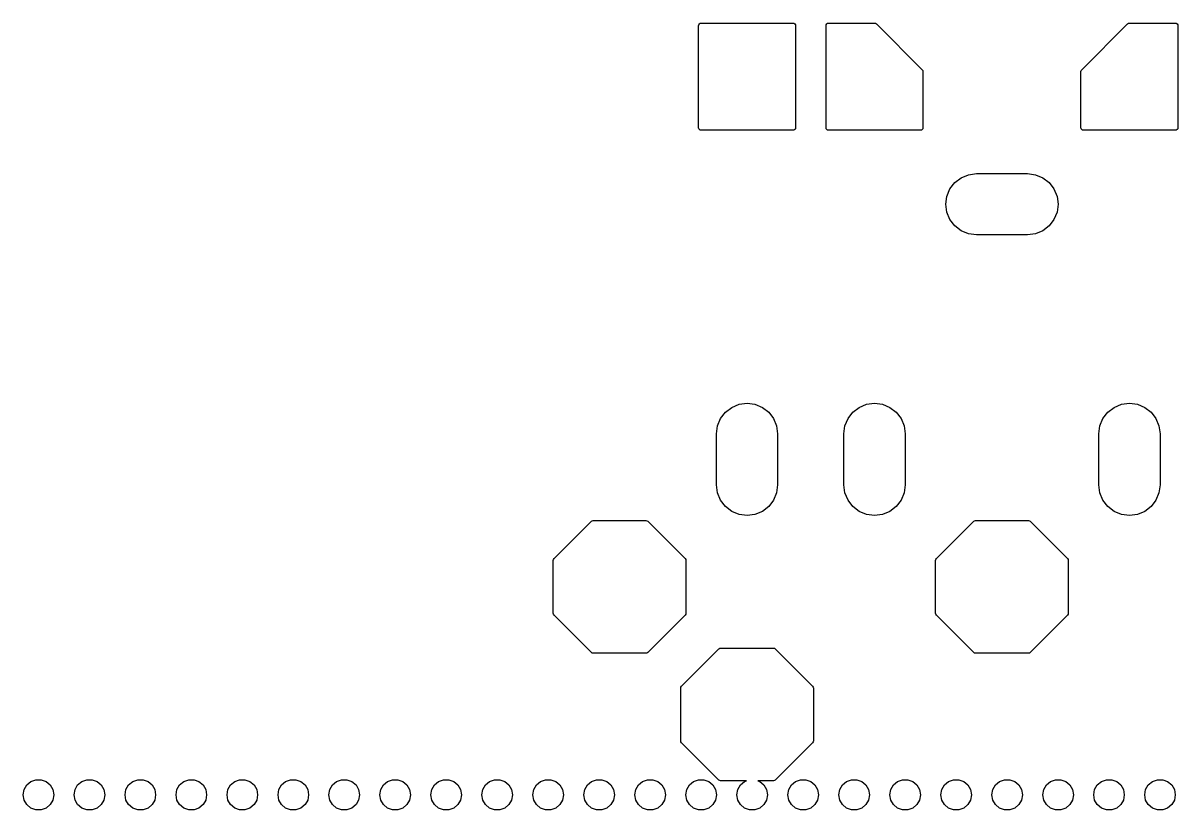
# Model space of a CAD drawing. Extents: x 0.8 to 7.47, y -5.14 to -0.82.
# Drawn here: x 3.969 to 4.86, y -1.432 to -0.825 of the extents above; entities that cross this region are included whole.
import ezdxf

# ---------------------------------------------------------------- set-up
doc = ezdxf.new("R2010")
doc.units = 0
doc.header["$MEASUREMENT"] = 0
doc.layers.add('BLACK', color=7, linetype='CONTINUOUS')

msp = doc.modelspace()

# ---------------------------------------------------------------- linework, layer by layer
at = {"layer": 'BLACK', "linetype": 'CONTINUOUS'}
for p, q in [((4.49013, -0.826772), (4.49028, -0.826006)), ((4.49013, -0.905512), (4.49013, -0.826772)), ((4.49028, -0.826006), (4.49071, -0.825357)), ((4.49071, -0.825357), (4.49136, -0.824924)), ((4.49136, -0.824924), (4.49213, -0.824772)), ((4.49213, -0.824772), (4.56299, -0.824772)), ((4.56299, -0.824772), (4.56376, -0.824924)), ((4.56376, -0.824924), (4.56441, -0.825357)), ((4.56441, -0.825357), (4.56484, -0.826006)), ((4.56484, -0.826006), (4.56499, -0.826772)), ((4.56499, -0.826772), (4.56499, -0.905512)), ((4.58855, -0.826772), (4.5887, -0.826006)), ((4.58855, -0.905512), (4.58855, -0.826772)), ((4.5887, -0.826006), (4.58914, -0.825357)), ((4.58914, -0.825357), (4.58979, -0.824924)), ((4.58979, -0.824924), (4.59055, -0.824772)), ((4.59055, -0.824772), (4.62598, -0.824772)), ((4.62598, -0.824772), (4.62675, -0.824924)), ((4.62675, -0.824924), (4.6274, -0.825357)), ((4.6274, -0.825357), (4.66283, -0.860791)), ((4.78599, -0.860791), (4.82142, -0.825357)), ((4.82142, -0.825357), (4.82207, -0.824924)), ((4.82207, -0.824924), (4.82283, -0.824772)), ((4.82283, -0.824772), (4.85827, -0.824772)), ((4.85827, -0.824772), (4.85903, -0.824924)), ((4.85903, -0.824924), (4.85968, -0.825357)), ((4.85968, -0.825357), (4.86012, -0.826006)), ((4.86012, -0.826006), (4.86027, -0.826772)), ((4.86027, -0.826772), (4.86027, -0.905512)), ((4.66283, -0.860791), (4.66327, -0.861439)), ((4.66327, -0.861439), (4.66342, -0.862205)), ((4.66342, -0.862205), (4.66342, -0.905512)), ((4.7854, -0.862205), (4.78555, -0.861439)), ((4.7854, -0.905512), (4.7854, -0.862205)), ((4.78555, -0.861439), (4.78599, -0.860791)), ((4.49028, -0.906277), (4.49013, -0.905512)), ((4.49071, -0.906926), (4.49028, -0.906277)), ((4.49136, -0.90736), (4.49071, -0.906926)), ((4.49213, -0.907512), (4.49136, -0.90736)), ((4.56299, -0.907512), (4.49213, -0.907512)), ((4.56376, -0.90736), (4.56299, -0.907512)), ((4.56441, -0.906926), (4.56376, -0.90736)), ((4.56484, -0.906277), (4.56441, -0.906926)), ((4.56499, -0.905512), (4.56484, -0.906277)), ((4.5887, -0.906277), (4.58855, -0.905512)), ((4.58914, -0.906926), (4.5887, -0.906277)), ((4.58979, -0.90736), (4.58914, -0.906926)), ((4.59055, -0.907512), (4.58979, -0.90736)), ((4.66142, -0.907512), (4.59055, -0.907512)), ((4.66218, -0.90736), (4.66142, -0.907512)), ((4.66283, -0.906926), (4.66218, -0.90736)), ((4.66327, -0.906277), (4.66283, -0.906926)), ((4.66342, -0.905512), (4.66327, -0.906277)), ((4.78555, -0.906277), (4.7854, -0.905512)), ((4.78599, -0.906926), (4.78555, -0.906277)), ((4.78664, -0.90736), (4.78599, -0.906926)), ((4.7874, -0.907512), (4.78664, -0.90736)), ((4.85827, -0.907512), (4.7874, -0.907512)), ((4.85903, -0.90736), (4.85827, -0.907512)), ((4.85968, -0.906926), (4.85903, -0.90736)), ((4.86012, -0.906277), (4.85968, -0.906926)), ((4.86027, -0.905512), (4.86012, -0.906277)), ((4.68802, -0.947864), (4.69291, -0.94411)), ((4.69291, -0.94411), (4.69861, -0.94175)), ((4.69861, -0.94175), (4.70472, -0.940945)), ((4.70472, -0.940945), (4.74409, -0.940945)), ((4.74409, -0.940945), (4.75021, -0.94175)), ((4.75021, -0.94175), (4.75591, -0.94411)), ((4.75591, -0.94411), (4.7608, -0.947864)), ((4.68191, -0.958453), (4.68427, -0.952756)), ((4.68427, -0.952756), (4.68802, -0.947864)), ((4.7608, -0.947864), (4.76455, -0.952756)), ((4.76455, -0.952756), (4.76691, -0.958453)), ((4.6811, -0.964567), (4.68191, -0.958453)), ((4.76691, -0.958453), (4.76772, -0.964567)), ((4.68191, -0.970681), (4.6811, -0.964567)), ((4.68427, -0.976378), (4.68191, -0.970681)), ((4.76691, -0.970681), (4.76455, -0.976378)), ((4.76772, -0.964567), (4.76691, -0.970681)), ((4.68802, -0.98127), (4.68427, -0.976378)), ((4.76455, -0.976378), (4.7608, -0.98127)), ((4.69291, -0.985024), (4.68802, -0.98127)), ((4.69861, -0.987384), (4.69291, -0.985024)), ((4.70472, -0.988189), (4.69861, -0.987384)), ((4.74409, -0.988189), (4.70472, -0.988189)), ((4.75021, -0.987384), (4.74409, -0.988189)), ((4.75591, -0.985024), (4.75021, -0.987384)), ((4.7608, -0.98127), (4.75591, -0.985024)), ((4.51086, -1.12503), (4.51575, -1.12128)), ((4.51575, -1.12128), (4.52145, -1.11892)), ((4.52145, -1.11892), (4.52756, -1.11811)), ((4.52756, -1.11811), (4.53367, -1.11892)), ((4.53367, -1.11892), (4.53937, -1.12128)), ((4.53937, -1.12128), (4.54426, -1.12503)), ((4.60928, -1.12503), (4.61417, -1.12128)), ((4.61417, -1.12128), (4.61987, -1.11892)), ((4.61987, -1.11892), (4.62598, -1.11811)), ((4.62598, -1.11811), (4.6321, -1.11892)), ((4.6321, -1.11892), (4.6378, -1.12128)), ((4.6378, -1.12128), (4.64269, -1.12503)), ((4.80613, -1.12503), (4.81102, -1.12128)), ((4.81102, -1.12128), (4.81672, -1.11892)), ((4.81672, -1.11892), (4.82283, -1.11811)), ((4.82283, -1.11811), (4.82895, -1.11892)), ((4.82895, -1.11892), (4.83465, -1.12128)), ((4.83465, -1.12128), (4.83954, -1.12503)), ((4.50474, -1.13562), (4.5071, -1.12992)), ((4.5071, -1.12992), (4.51086, -1.12503)), ((4.54426, -1.12503), (4.54802, -1.12992)), ((4.54802, -1.12992), (4.55038, -1.13562)), ((4.60317, -1.13562), (4.60553, -1.12992)), ((4.60553, -1.12992), (4.60928, -1.12503)), ((4.64269, -1.12503), (4.64644, -1.12992)), ((4.64644, -1.12992), (4.6488, -1.13562)), ((4.80002, -1.13562), (4.80238, -1.12992)), ((4.80238, -1.12992), (4.80613, -1.12503)), ((4.83954, -1.12503), (4.84329, -1.12992)), ((4.84329, -1.12992), (4.84565, -1.13562)), ((4.50394, -1.14173), (4.50474, -1.13562)), ((4.55038, -1.13562), (4.55118, -1.14173)), ((4.60236, -1.14173), (4.60317, -1.13562)), ((4.6488, -1.13562), (4.64961, -1.14173)), ((4.79921, -1.14173), (4.80002, -1.13562)), ((4.84565, -1.13562), (4.84646, -1.14173)), ((4.50394, -1.1811), (4.50394, -1.14173)), ((4.55118, -1.14173), (4.55118, -1.1811)), ((4.60236, -1.1811), (4.60236, -1.14173)), ((4.64961, -1.14173), (4.64961, -1.1811)), ((4.79921, -1.1811), (4.79921, -1.14173)), ((4.84646, -1.14173), (4.84646, -1.1811)), ((4.50474, -1.18722), (4.50394, -1.1811)), ((4.55118, -1.1811), (4.55038, -1.18722)), ((4.60317, -1.18722), (4.60236, -1.1811)), ((4.64961, -1.1811), (4.6488, -1.18722)), ((4.80002, -1.18722), (4.79921, -1.1811)), ((4.84646, -1.1811), (4.84565, -1.18722)), ((4.5071, -1.19291), (4.50474, -1.18722)), ((4.51086, -1.19781), (4.5071, -1.19291)), ((4.54802, -1.19291), (4.54426, -1.19781)), ((4.55038, -1.18722), (4.54802, -1.19291)), ((4.60553, -1.19291), (4.60317, -1.18722)), ((4.60928, -1.19781), (4.60553, -1.19291)), ((4.64644, -1.19291), (4.64269, -1.19781)), ((4.6488, -1.18722), (4.64644, -1.19291)), ((4.80238, -1.19291), (4.80002, -1.18722)), ((4.80613, -1.19781), (4.80238, -1.19291)), ((4.84329, -1.19291), (4.83954, -1.19781)), ((4.84565, -1.18722), (4.84329, -1.19291)), ((4.51575, -1.20156), (4.51086, -1.19781)), ((4.52145, -1.20392), (4.51575, -1.20156)), ((4.53937, -1.20156), (4.53367, -1.20392)), ((4.54426, -1.19781), (4.53937, -1.20156)), ((4.61417, -1.20156), (4.60928, -1.19781)), ((4.61987, -1.20392), (4.61417, -1.20156)), ((4.6378, -1.20156), (4.6321, -1.20392)), ((4.64269, -1.19781), (4.6378, -1.20156)), ((4.81102, -1.20156), (4.80613, -1.19781)), ((4.81672, -1.20392), (4.81102, -1.20156)), ((4.83465, -1.20156), (4.82895, -1.20392)), ((4.83954, -1.19781), (4.83465, -1.20156)), ((4.37851, -1.23804), (4.40734, -1.20922)), ((4.40734, -1.20922), (4.40798, -1.20878)), ((4.40798, -1.20878), (4.40875, -1.20863)), ((4.40875, -1.20863), (4.44952, -1.20863)), ((4.44952, -1.20863), (4.45028, -1.20878)), ((4.45028, -1.20878), (4.45093, -1.20922)), ((4.45093, -1.20922), (4.47976, -1.23804)), ((4.52756, -1.20472), (4.52145, -1.20392)), ((4.53367, -1.20392), (4.52756, -1.20472)), ((4.62598, -1.20472), (4.61987, -1.20392)), ((4.6321, -1.20392), (4.62598, -1.20472)), ((4.67378, -1.23804), (4.70261, -1.20922)), ((4.70261, -1.20922), (4.70326, -1.20878)), ((4.70326, -1.20878), (4.70402, -1.20863)), ((4.70402, -1.20863), (4.74479, -1.20863)), ((4.74479, -1.20863), (4.74556, -1.20878)), ((4.74556, -1.20878), (4.74621, -1.20922)), ((4.74621, -1.20922), (4.77504, -1.23804)), ((4.82283, -1.20472), (4.81672, -1.20392)), ((4.82895, -1.20392), (4.82283, -1.20472)), ((4.37792, -1.23946), (4.37807, -1.23869)), ((4.37792, -1.28023), (4.37792, -1.23946)), ((4.37807, -1.23869), (4.37851, -1.23804)), ((4.47976, -1.23804), (4.48019, -1.23869)), ((4.48019, -1.23869), (4.48035, -1.23946)), ((4.48035, -1.23946), (4.48035, -1.28023)), ((4.6732, -1.23946), (4.67335, -1.23869)), ((4.6732, -1.28023), (4.6732, -1.23946)), ((4.67335, -1.23869), (4.67378, -1.23804)), ((4.77504, -1.23804), (4.77547, -1.23869)), ((4.77547, -1.23869), (4.77562, -1.23946)), ((4.77562, -1.23946), (4.77562, -1.28023)), ((4.37807, -1.28099), (4.37792, -1.28023)), ((4.37851, -1.28164), (4.37807, -1.28099)), ((4.40734, -1.31047), (4.37851, -1.28164)), ((4.47976, -1.28164), (4.45093, -1.31047)), ((4.48019, -1.28099), (4.47976, -1.28164)), ((4.48035, -1.28023), (4.48019, -1.28099)), ((4.67335, -1.28099), (4.6732, -1.28023)), ((4.67378, -1.28164), (4.67335, -1.28099)), ((4.70261, -1.31047), (4.67378, -1.28164)), ((4.77504, -1.28164), (4.74621, -1.31047)), ((4.77547, -1.28099), (4.77504, -1.28164)), ((4.77562, -1.28023), (4.77547, -1.28099)), ((4.40798, -1.3109), (4.40734, -1.31047)), ((4.40875, -1.31106), (4.40798, -1.3109)), ((4.45028, -1.3109), (4.44952, -1.31106)), ((4.45093, -1.31047), (4.45028, -1.3109)), ((4.47693, -1.33647), (4.50576, -1.30764)), ((4.50576, -1.30764), (4.50641, -1.30721)), ((4.50641, -1.30721), (4.50717, -1.30706)), ((4.50717, -1.30706), (4.54794, -1.30706)), ((4.54794, -1.30706), (4.54871, -1.30721)), ((4.54871, -1.30721), (4.54936, -1.30764)), ((4.54936, -1.30764), (4.57819, -1.33647)), ((4.70326, -1.3109), (4.70261, -1.31047)), ((4.70402, -1.31106), (4.70326, -1.3109)), ((4.74556, -1.3109), (4.74479, -1.31106)), ((4.74621, -1.31047), (4.74556, -1.3109)), ((4.44952, -1.31106), (4.40875, -1.31106)), ((4.74479, -1.31106), (4.70402, -1.31106)), ((4.47635, -1.33788), (4.4765, -1.33712)), ((4.4765, -1.33712), (4.47693, -1.33647)), ((4.57819, -1.33647), (4.57862, -1.33712)), ((4.57862, -1.33712), (4.57877, -1.33788)), ((4.47635, -1.37865), (4.47635, -1.33788)), ((4.57877, -1.33788), (4.57877, -1.37865)), ((4.4765, -1.37942), (4.47635, -1.37865)), ((4.47693, -1.38007), (4.4765, -1.37942)), ((4.50576, -1.40889), (4.47693, -1.38007)), ((4.57819, -1.38007), (4.54936, -1.40889)), ((4.57862, -1.37942), (4.57819, -1.38007)), ((4.57877, -1.37865), (4.57862, -1.37942)), ((3.97441, -1.41005), (3.97826, -1.40864)), ((3.97826, -1.40864), (3.98237, -1.40864)), ((3.98237, -1.40864), (3.98622, -1.41005)), ((4.01378, -1.41005), (4.01763, -1.40864)), ((4.01763, -1.40864), (4.02174, -1.40864)), ((4.02174, -1.40864), (4.02559, -1.41005)), ((4.05315, -1.41005), (4.057, -1.40864)), ((4.057, -1.40864), (4.06111, -1.40864)), ((4.06111, -1.40864), (4.06496, -1.41005)), ((4.09252, -1.41005), (4.09637, -1.40864)), ((4.09637, -1.40864), (4.10048, -1.40864)), ((4.10048, -1.40864), (4.10433, -1.41005)), ((4.13189, -1.41005), (4.13574, -1.40864)), ((4.13574, -1.40864), (4.13985, -1.40864)), ((4.13985, -1.40864), (4.1437, -1.41005)), ((4.17126, -1.41005), (4.17511, -1.40864)), ((4.17511, -1.40864), (4.17922, -1.40864)), ((4.17922, -1.40864), (4.18307, -1.41005)), ((4.21063, -1.41005), (4.21448, -1.40864)), ((4.21448, -1.40864), (4.21859, -1.40864)), ((4.21859, -1.40864), (4.22244, -1.41005)), ((4.25, -1.41005), (4.25385, -1.40864)), ((4.25385, -1.40864), (4.25796, -1.40864)), ((4.25796, -1.40864), (4.26181, -1.41005)), ((4.28937, -1.41005), (4.29322, -1.40864)), ((4.29322, -1.40864), (4.29733, -1.40864)), ((4.29733, -1.40864), (4.30118, -1.41005)), ((4.32874, -1.41005), (4.33259, -1.40864)), ((4.33259, -1.40864), (4.3367, -1.40864)), ((4.3367, -1.40864), (4.34055, -1.41005)), ((4.36811, -1.41005), (4.37196, -1.40864)), ((4.37196, -1.40864), (4.37607, -1.40864)), ((4.37607, -1.40864), (4.37992, -1.41005)), ((4.40748, -1.41005), (4.41133, -1.40864)), ((4.41133, -1.40864), (4.41544, -1.40864)), ((4.41544, -1.40864), (4.41929, -1.41005)), ((4.44685, -1.41005), (4.4507, -1.40864)), ((4.4507, -1.40864), (4.45481, -1.40864)), ((4.45481, -1.40864), (4.45866, -1.41005)), ((4.48622, -1.41005), (4.49008, -1.40864)), ((4.49008, -1.40864), (4.49418, -1.40864)), ((4.49418, -1.40864), (4.49803, -1.41005)), ((4.50641, -1.40933), (4.50576, -1.40889)), ((4.54936, -1.40889), (4.54871, -1.40933)), ((4.56496, -1.41005), (4.56882, -1.40864)), ((4.56882, -1.40864), (4.57292, -1.40864)), ((4.57292, -1.40864), (4.57677, -1.41005)), ((4.60433, -1.41005), (4.60819, -1.40864)), ((4.60819, -1.40864), (4.61229, -1.40864)), ((4.61229, -1.40864), (4.61614, -1.41005)), ((4.6437, -1.41005), (4.64756, -1.40864)), ((4.64756, -1.40864), (4.65166, -1.40864)), ((4.65166, -1.40864), (4.65551, -1.41005)), ((4.68307, -1.41005), (4.68693, -1.40864)), ((4.68693, -1.40864), (4.69103, -1.40864)), ((4.69103, -1.40864), (4.69488, -1.41005)), ((4.72244, -1.41005), (4.7263, -1.40864)), ((4.7263, -1.40864), (4.7304, -1.40864)), ((4.7304, -1.40864), (4.73425, -1.41005)), ((4.76181, -1.41005), (4.76567, -1.40864)), ((4.76567, -1.40864), (4.76977, -1.40864)), ((4.76977, -1.40864), (4.77362, -1.41005)), ((4.80118, -1.41005), (4.80504, -1.40864)), ((4.80504, -1.40864), (4.80914, -1.40864)), ((4.80914, -1.40864), (4.81299, -1.41005)), ((4.84055, -1.41005), (4.84441, -1.40864)), ((4.84441, -1.40864), (4.84851, -1.40864)), ((4.84851, -1.40864), (4.85236, -1.41005)), ((3.9685, -1.42028), (3.96922, -1.41624)), ((3.96922, -1.41624), (3.97127, -1.41268)), ((3.97127, -1.41268), (3.97441, -1.41005)), ((3.98622, -1.41005), (3.98936, -1.41268)), ((3.98936, -1.41268), (3.99141, -1.41624)), ((3.99141, -1.41624), (3.99213, -1.42028)), ((4.00787, -1.42028), (4.00859, -1.41624)), ((4.00859, -1.41624), (4.01064, -1.41268)), ((4.01064, -1.41268), (4.01378, -1.41005)), ((4.02559, -1.41005), (4.02873, -1.41268)), ((4.02873, -1.41268), (4.03078, -1.41624)), ((4.03078, -1.41624), (4.0315, -1.42028)), ((4.04724, -1.42028), (4.04796, -1.41624)), ((4.04796, -1.41624), (4.05001, -1.41268)), ((4.05001, -1.41268), (4.05315, -1.41005)), ((4.06496, -1.41005), (4.0681, -1.41268)), ((4.0681, -1.41268), (4.07015, -1.41624)), ((4.07015, -1.41624), (4.07087, -1.42028)), ((4.08661, -1.42028), (4.08733, -1.41624)), ((4.08733, -1.41624), (4.08938, -1.41268)), ((4.08938, -1.41268), (4.09252, -1.41005)), ((4.10433, -1.41005), (4.10747, -1.41268)), ((4.10747, -1.41268), (4.10952, -1.41624)), ((4.10952, -1.41624), (4.11024, -1.42028)), ((4.12598, -1.42028), (4.1267, -1.41624)), ((4.1267, -1.41624), (4.12875, -1.41268)), ((4.12875, -1.41268), (4.13189, -1.41005)), ((4.1437, -1.41005), (4.14684, -1.41268)), ((4.14684, -1.41268), (4.14889, -1.41624)), ((4.14889, -1.41624), (4.14961, -1.42028)), ((4.16535, -1.42028), (4.16607, -1.41624)), ((4.16607, -1.41624), (4.16812, -1.41268)), ((4.16812, -1.41268), (4.17126, -1.41005)), ((4.18307, -1.41005), (4.18621, -1.41268)), ((4.18621, -1.41268), (4.18826, -1.41624)), ((4.18826, -1.41624), (4.18898, -1.42028)), ((4.20472, -1.42028), (4.20544, -1.41624)), ((4.20544, -1.41624), (4.20749, -1.41268)), ((4.20749, -1.41268), (4.21063, -1.41005)), ((4.22244, -1.41005), (4.22558, -1.41268)), ((4.22558, -1.41268), (4.22763, -1.41624)), ((4.22763, -1.41624), (4.22835, -1.42028)), ((4.24409, -1.42028), (4.24481, -1.41624)), ((4.24481, -1.41624), (4.24686, -1.41268)), ((4.24686, -1.41268), (4.25, -1.41005)), ((4.26181, -1.41005), (4.26495, -1.41268)), ((4.26495, -1.41268), (4.267, -1.41624)), ((4.267, -1.41624), (4.26772, -1.42028)), ((4.28346, -1.42028), (4.28418, -1.41624)), ((4.28418, -1.41624), (4.28623, -1.41268)), ((4.28623, -1.41268), (4.28937, -1.41005)), ((4.30118, -1.41005), (4.30432, -1.41268)), ((4.30432, -1.41268), (4.30637, -1.41624)), ((4.30637, -1.41624), (4.30709, -1.42028)), ((4.32283, -1.42028), (4.32355, -1.41624)), ((4.32355, -1.41624), (4.3256, -1.41268)), ((4.3256, -1.41268), (4.32874, -1.41005)), ((4.34055, -1.41005), (4.34369, -1.41268)), ((4.34369, -1.41268), (4.34574, -1.41624)), ((4.34574, -1.41624), (4.34646, -1.42028)), ((4.3622, -1.42028), (4.36292, -1.41624)), ((4.36292, -1.41624), (4.36497, -1.41268)), ((4.36497, -1.41268), (4.36811, -1.41005)), ((4.37992, -1.41005), (4.38306, -1.41268)), ((4.38306, -1.41268), (4.38511, -1.41624)), ((4.38511, -1.41624), (4.38583, -1.42028)), ((4.40157, -1.42028), (4.40229, -1.41624)), ((4.40229, -1.41624), (4.40434, -1.41268)), ((4.40434, -1.41268), (4.40748, -1.41005)), ((4.41929, -1.41005), (4.42243, -1.41268)), ((4.42243, -1.41268), (4.42448, -1.41624)), ((4.42448, -1.41624), (4.4252, -1.42028)), ((4.44094, -1.42028), (4.44166, -1.41624)), ((4.44166, -1.41624), (4.44371, -1.41268)), ((4.44371, -1.41268), (4.44685, -1.41005)), ((4.45866, -1.41005), (4.4618, -1.41268)), ((4.4618, -1.41268), (4.46385, -1.41624)), ((4.46385, -1.41624), (4.46457, -1.42028)), ((4.48031, -1.42028), (4.48103, -1.41624)), ((4.48103, -1.41624), (4.48308, -1.41268)), ((4.48308, -1.41268), (4.48622, -1.41005)), ((4.49803, -1.41005), (4.50117, -1.41268)), ((4.50117, -1.41268), (4.50322, -1.41624)), ((4.50322, -1.41624), (4.50394, -1.42028)), ((4.50717, -1.40948), (4.50641, -1.40933)), ((4.52715, -1.40948), (4.50717, -1.40948)), ((4.51969, -1.42028), (4.5204, -1.41624)), ((4.5204, -1.41624), (4.52245, -1.41268)), ((4.52245, -1.41268), (4.52559, -1.41005)), ((4.52559, -1.41005), (4.52715, -1.40948)), ((4.54794, -1.40948), (4.53584, -1.40948)), ((4.53584, -1.40948), (4.5374, -1.41005)), ((4.5374, -1.41005), (4.54054, -1.41268)), ((4.54054, -1.41268), (4.54259, -1.41624)), ((4.54259, -1.41624), (4.54331, -1.42028)), ((4.54871, -1.40933), (4.54794, -1.40948)), ((4.55906, -1.42028), (4.55977, -1.41624)), ((4.55977, -1.41624), (4.56182, -1.41268)), ((4.56182, -1.41268), (4.56496, -1.41005)), ((4.57677, -1.41005), (4.57991, -1.41268)), ((4.57991, -1.41268), (4.58196, -1.41624)), ((4.58196, -1.41624), (4.58268, -1.42028)), ((4.59843, -1.42028), (4.59914, -1.41624)), ((4.59914, -1.41624), (4.60119, -1.41268)), ((4.60119, -1.41268), (4.60433, -1.41005)), ((4.61614, -1.41005), (4.61928, -1.41268)), ((4.61928, -1.41268), (4.62133, -1.41624)), ((4.62133, -1.41624), (4.62205, -1.42028)), ((4.6378, -1.42028), (4.63851, -1.41624)), ((4.63851, -1.41624), (4.64056, -1.41268)), ((4.64056, -1.41268), (4.6437, -1.41005)), ((4.65551, -1.41005), (4.65865, -1.41268)), ((4.65865, -1.41268), (4.66071, -1.41624)), ((4.66071, -1.41624), (4.66142, -1.42028)), ((4.67717, -1.42028), (4.67788, -1.41624)), ((4.67788, -1.41624), (4.67993, -1.41268)), ((4.67993, -1.41268), (4.68307, -1.41005)), ((4.69488, -1.41005), (4.69802, -1.41268)), ((4.69802, -1.41268), (4.70008, -1.41624)), ((4.70008, -1.41624), (4.70079, -1.42028)), ((4.71654, -1.42028), (4.71725, -1.41624)), ((4.71725, -1.41624), (4.7193, -1.41268)), ((4.7193, -1.41268), (4.72244, -1.41005)), ((4.73425, -1.41005), (4.73739, -1.41268)), ((4.73739, -1.41268), (4.73945, -1.41624)), ((4.73945, -1.41624), (4.74016, -1.42028)), ((4.75591, -1.42028), (4.75662, -1.41624)), ((4.75662, -1.41624), (4.75867, -1.41268)), ((4.75867, -1.41268), (4.76181, -1.41005)), ((4.77362, -1.41005), (4.77676, -1.41268)), ((4.77676, -1.41268), (4.77882, -1.41624)), ((4.77882, -1.41624), (4.77953, -1.42028)), ((4.79528, -1.42028), (4.79599, -1.41624)), ((4.79599, -1.41624), (4.79804, -1.41268)), ((4.79804, -1.41268), (4.80118, -1.41005)), ((4.81299, -1.41005), (4.81613, -1.41268)), ((4.81613, -1.41268), (4.81819, -1.41624)), ((4.81819, -1.41624), (4.8189, -1.42028)), ((4.83465, -1.42028), (4.83536, -1.41624)), ((4.83536, -1.41624), (4.83741, -1.41268)), ((4.83741, -1.41268), (4.84055, -1.41005)), ((4.85236, -1.41005), (4.8555, -1.41268)), ((4.8555, -1.41268), (4.85756, -1.41624)), ((4.85756, -1.41624), (4.85827, -1.42028)), ((3.96922, -1.42432), (3.9685, -1.42028)), ((3.97127, -1.42787), (3.96922, -1.42432)), ((3.99141, -1.42432), (3.98936, -1.42787)), ((3.99213, -1.42028), (3.99141, -1.42432)), ((4.00859, -1.42432), (4.00787, -1.42028)), ((4.01064, -1.42787), (4.00859, -1.42432)), ((4.03078, -1.42432), (4.02873, -1.42787)), ((4.0315, -1.42028), (4.03078, -1.42432)), ((4.04796, -1.42432), (4.04724, -1.42028)), ((4.05001, -1.42787), (4.04796, -1.42432)), ((4.07015, -1.42432), (4.0681, -1.42787)), ((4.07087, -1.42028), (4.07015, -1.42432)), ((4.08733, -1.42432), (4.08661, -1.42028)), ((4.08938, -1.42787), (4.08733, -1.42432)), ((4.10952, -1.42432), (4.10747, -1.42787)), ((4.11024, -1.42028), (4.10952, -1.42432)), ((4.1267, -1.42432), (4.12598, -1.42028)), ((4.12875, -1.42787), (4.1267, -1.42432)), ((4.14889, -1.42432), (4.14684, -1.42787)), ((4.14961, -1.42028), (4.14889, -1.42432)), ((4.16607, -1.42432), (4.16535, -1.42028)), ((4.16812, -1.42787), (4.16607, -1.42432)), ((4.18826, -1.42432), (4.18621, -1.42787)), ((4.18898, -1.42028), (4.18826, -1.42432)), ((4.20544, -1.42432), (4.20472, -1.42028)), ((4.20749, -1.42787), (4.20544, -1.42432)), ((4.22763, -1.42432), (4.22558, -1.42787)), ((4.22835, -1.42028), (4.22763, -1.42432)), ((4.24481, -1.42432), (4.24409, -1.42028)), ((4.24686, -1.42787), (4.24481, -1.42432)), ((4.267, -1.42432), (4.26495, -1.42787)), ((4.26772, -1.42028), (4.267, -1.42432)), ((4.28418, -1.42432), (4.28346, -1.42028)), ((4.28623, -1.42787), (4.28418, -1.42432)), ((4.30637, -1.42432), (4.30432, -1.42787)), ((4.30709, -1.42028), (4.30637, -1.42432)), ((4.32355, -1.42432), (4.32283, -1.42028)), ((4.3256, -1.42787), (4.32355, -1.42432)), ((4.34574, -1.42432), (4.34369, -1.42787)), ((4.34646, -1.42028), (4.34574, -1.42432)), ((4.36292, -1.42432), (4.3622, -1.42028)), ((4.36497, -1.42787), (4.36292, -1.42432)), ((4.38511, -1.42432), (4.38306, -1.42787)), ((4.38583, -1.42028), (4.38511, -1.42432)), ((4.40229, -1.42432), (4.40157, -1.42028)), ((4.40434, -1.42787), (4.40229, -1.42432)), ((4.42448, -1.42432), (4.42243, -1.42787)), ((4.4252, -1.42028), (4.42448, -1.42432)), ((4.44166, -1.42432), (4.44094, -1.42028)), ((4.44371, -1.42787), (4.44166, -1.42432)), ((4.46385, -1.42432), (4.4618, -1.42787)), ((4.46457, -1.42028), (4.46385, -1.42432)), ((4.48103, -1.42432), (4.48031, -1.42028)), ((4.48308, -1.42787), (4.48103, -1.42432)), ((4.50322, -1.42432), (4.50117, -1.42787)), ((4.50394, -1.42028), (4.50322, -1.42432)), ((4.5204, -1.42432), (4.51969, -1.42028)), ((4.52245, -1.42787), (4.5204, -1.42432)), ((4.54259, -1.42432), (4.54054, -1.42787)), ((4.54331, -1.42028), (4.54259, -1.42432)), ((4.55977, -1.42432), (4.55906, -1.42028)), ((4.56182, -1.42787), (4.55977, -1.42432)), ((4.58196, -1.42432), (4.57991, -1.42787)), ((4.58268, -1.42028), (4.58196, -1.42432)), ((4.59914, -1.42432), (4.59843, -1.42028)), ((4.60119, -1.42787), (4.59914, -1.42432)), ((4.62133, -1.42432), (4.61928, -1.42787)), ((4.62205, -1.42028), (4.62133, -1.42432)), ((4.63851, -1.42432), (4.6378, -1.42028)), ((4.64056, -1.42787), (4.63851, -1.42432)), ((4.66071, -1.42432), (4.65865, -1.42787)), ((4.66142, -1.42028), (4.66071, -1.42432)), ((4.67788, -1.42432), (4.67717, -1.42028)), ((4.67993, -1.42787), (4.67788, -1.42432)), ((4.70008, -1.42432), (4.69802, -1.42787)), ((4.70079, -1.42028), (4.70008, -1.42432)), ((4.71725, -1.42432), (4.71654, -1.42028)), ((4.7193, -1.42787), (4.71725, -1.42432)), ((4.73945, -1.42432), (4.73739, -1.42787)), ((4.74016, -1.42028), (4.73945, -1.42432)), ((4.75662, -1.42432), (4.75591, -1.42028)), ((4.75867, -1.42787), (4.75662, -1.42432)), ((4.77882, -1.42432), (4.77676, -1.42787)), ((4.77953, -1.42028), (4.77882, -1.42432)), ((4.79599, -1.42432), (4.79528, -1.42028)), ((4.79804, -1.42787), (4.79599, -1.42432)), ((4.81819, -1.42432), (4.81613, -1.42787)), ((4.8189, -1.42028), (4.81819, -1.42432)), ((4.83536, -1.42432), (4.83465, -1.42028)), ((4.83741, -1.42787), (4.83536, -1.42432)), ((4.85756, -1.42432), (4.8555, -1.42787)), ((4.85827, -1.42028), (4.85756, -1.42432)), ((3.97441, -1.4305), (3.97127, -1.42787)), ((3.97826, -1.43191), (3.97441, -1.4305)), ((3.98237, -1.43191), (3.97826, -1.43191)), ((3.98622, -1.4305), (3.98237, -1.43191)), ((3.98936, -1.42787), (3.98622, -1.4305)), ((4.01378, -1.4305), (4.01064, -1.42787)), ((4.01763, -1.43191), (4.01378, -1.4305)), ((4.02174, -1.43191), (4.01763, -1.43191)), ((4.02559, -1.4305), (4.02174, -1.43191)), ((4.02873, -1.42787), (4.02559, -1.4305)), ((4.05315, -1.4305), (4.05001, -1.42787)), ((4.057, -1.43191), (4.05315, -1.4305)), ((4.06111, -1.43191), (4.057, -1.43191)), ((4.06496, -1.4305), (4.06111, -1.43191)), ((4.0681, -1.42787), (4.06496, -1.4305)), ((4.09252, -1.4305), (4.08938, -1.42787)), ((4.09637, -1.43191), (4.09252, -1.4305)), ((4.10048, -1.43191), (4.09637, -1.43191)), ((4.10433, -1.4305), (4.10048, -1.43191)), ((4.10747, -1.42787), (4.10433, -1.4305)), ((4.13189, -1.4305), (4.12875, -1.42787)), ((4.13574, -1.43191), (4.13189, -1.4305)), ((4.13985, -1.43191), (4.13574, -1.43191)), ((4.1437, -1.4305), (4.13985, -1.43191)), ((4.14684, -1.42787), (4.1437, -1.4305)), ((4.17126, -1.4305), (4.16812, -1.42787)), ((4.17511, -1.43191), (4.17126, -1.4305)), ((4.17922, -1.43191), (4.17511, -1.43191)), ((4.18307, -1.4305), (4.17922, -1.43191)), ((4.18621, -1.42787), (4.18307, -1.4305)), ((4.21063, -1.4305), (4.20749, -1.42787)), ((4.21448, -1.43191), (4.21063, -1.4305)), ((4.21859, -1.43191), (4.21448, -1.43191)), ((4.22244, -1.4305), (4.21859, -1.43191)), ((4.22558, -1.42787), (4.22244, -1.4305)), ((4.25, -1.4305), (4.24686, -1.42787)), ((4.25385, -1.43191), (4.25, -1.4305)), ((4.25796, -1.43191), (4.25385, -1.43191)), ((4.26181, -1.4305), (4.25796, -1.43191)), ((4.26495, -1.42787), (4.26181, -1.4305)), ((4.28937, -1.4305), (4.28623, -1.42787)), ((4.29322, -1.43191), (4.28937, -1.4305)), ((4.29733, -1.43191), (4.29322, -1.43191)), ((4.30118, -1.4305), (4.29733, -1.43191)), ((4.30432, -1.42787), (4.30118, -1.4305)), ((4.32874, -1.4305), (4.3256, -1.42787)), ((4.33259, -1.43191), (4.32874, -1.4305)), ((4.3367, -1.43191), (4.33259, -1.43191)), ((4.34055, -1.4305), (4.3367, -1.43191)), ((4.34369, -1.42787), (4.34055, -1.4305)), ((4.36811, -1.4305), (4.36497, -1.42787)), ((4.37196, -1.43191), (4.36811, -1.4305)), ((4.37607, -1.43191), (4.37196, -1.43191)), ((4.37992, -1.4305), (4.37607, -1.43191)), ((4.38306, -1.42787), (4.37992, -1.4305)), ((4.40748, -1.4305), (4.40434, -1.42787)), ((4.41133, -1.43191), (4.40748, -1.4305)), ((4.41544, -1.43191), (4.41133, -1.43191)), ((4.41929, -1.4305), (4.41544, -1.43191)), ((4.42243, -1.42787), (4.41929, -1.4305)), ((4.44685, -1.4305), (4.44371, -1.42787)), ((4.4507, -1.43191), (4.44685, -1.4305)), ((4.45481, -1.43191), (4.4507, -1.43191)), ((4.45866, -1.4305), (4.45481, -1.43191)), ((4.4618, -1.42787), (4.45866, -1.4305)), ((4.48622, -1.4305), (4.48308, -1.42787)), ((4.49008, -1.43191), (4.48622, -1.4305)), ((4.49418, -1.43191), (4.49008, -1.43191)), ((4.49803, -1.4305), (4.49418, -1.43191)), ((4.50117, -1.42787), (4.49803, -1.4305)), ((4.52559, -1.4305), (4.52245, -1.42787)), ((4.52945, -1.43191), (4.52559, -1.4305)), ((4.53355, -1.43191), (4.52945, -1.43191)), ((4.5374, -1.4305), (4.53355, -1.43191)), ((4.54054, -1.42787), (4.5374, -1.4305)), ((4.56496, -1.4305), (4.56182, -1.42787)), ((4.56882, -1.43191), (4.56496, -1.4305)), ((4.57292, -1.43191), (4.56882, -1.43191)), ((4.57677, -1.4305), (4.57292, -1.43191)), ((4.57991, -1.42787), (4.57677, -1.4305)), ((4.60433, -1.4305), (4.60119, -1.42787)), ((4.60819, -1.43191), (4.60433, -1.4305)), ((4.61229, -1.43191), (4.60819, -1.43191)), ((4.61614, -1.4305), (4.61229, -1.43191)), ((4.61928, -1.42787), (4.61614, -1.4305)), ((4.6437, -1.4305), (4.64056, -1.42787)), ((4.64756, -1.43191), (4.6437, -1.4305)), ((4.65166, -1.43191), (4.64756, -1.43191)), ((4.65551, -1.4305), (4.65166, -1.43191)), ((4.65865, -1.42787), (4.65551, -1.4305)), ((4.68307, -1.4305), (4.67993, -1.42787)), ((4.68693, -1.43191), (4.68307, -1.4305)), ((4.69103, -1.43191), (4.68693, -1.43191)), ((4.69488, -1.4305), (4.69103, -1.43191)), ((4.69802, -1.42787), (4.69488, -1.4305)), ((4.72244, -1.4305), (4.7193, -1.42787)), ((4.7263, -1.43191), (4.72244, -1.4305)), ((4.7304, -1.43191), (4.7263, -1.43191)), ((4.73425, -1.4305), (4.7304, -1.43191)), ((4.73739, -1.42787), (4.73425, -1.4305)), ((4.76181, -1.4305), (4.75867, -1.42787)), ((4.76567, -1.43191), (4.76181, -1.4305)), ((4.76977, -1.43191), (4.76567, -1.43191)), ((4.77362, -1.4305), (4.76977, -1.43191)), ((4.77676, -1.42787), (4.77362, -1.4305)), ((4.80118, -1.4305), (4.79804, -1.42787)), ((4.80504, -1.43191), (4.80118, -1.4305)), ((4.80914, -1.43191), (4.80504, -1.43191)), ((4.81299, -1.4305), (4.80914, -1.43191)), ((4.81613, -1.42787), (4.81299, -1.4305)), ((4.84055, -1.4305), (4.83741, -1.42787)), ((4.84441, -1.43191), (4.84055, -1.4305)), ((4.84851, -1.43191), (4.84441, -1.43191)), ((4.85236, -1.4305), (4.84851, -1.43191)), ((4.8555, -1.42787), (4.85236, -1.4305))]:
    msp.add_line(p, q, dxfattribs=at)

doc.saveas('drawing.dxf')
